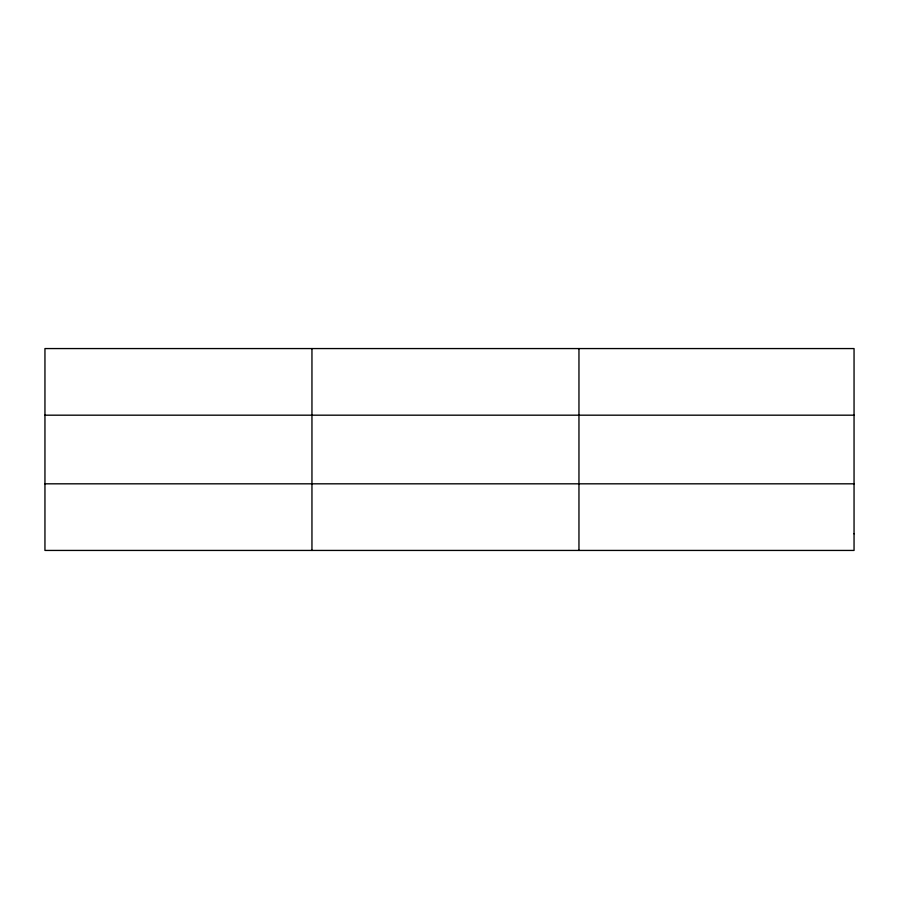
<?xml version="1.0" encoding="UTF-8"?>
<svg xmlns="http://www.w3.org/2000/svg" width="899" height="899" viewBox="0 0 899 899"><rect width="100%" height="100%" fill="white"/><g stroke="black" fill="none" stroke-linecap="round" stroke-linejoin="round"><path stroke-width="1.35" d="M311.953 348.565L311.953 550.435M578.956 348.565L578.956 550.435M44.95 415.181L854.05 415.181M44.95 483.819L854.05 483.819M854.05 533.781L854.05 550.435L44.95 550.435L44.95 348.565L854.05 348.565L854.05 533.781"/></g></svg>
